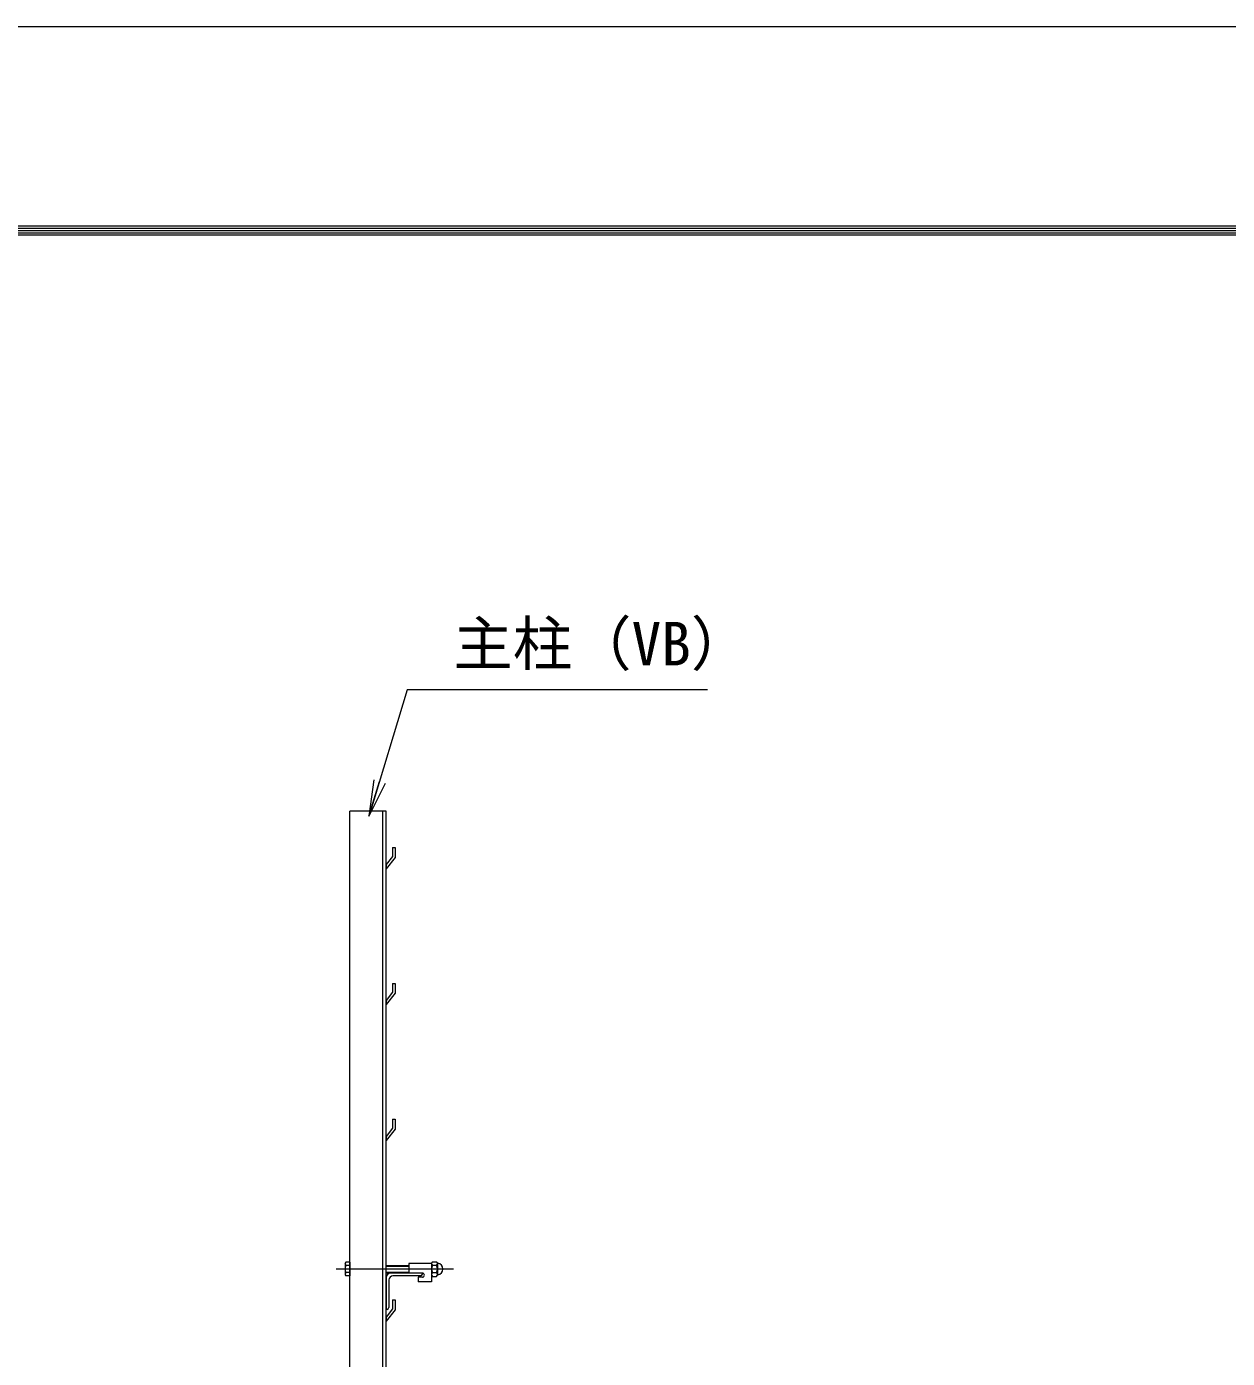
# Model space of a CAD drawing. Units: millimetres, scale not verified. Extents: x -4200 to 4200, y -2970 to 2970.
# Drawn here: x -300 to 1025, y 1500 to 2970 of the extents above; entities that cross this region are included whole.
import ezdxf
from ezdxf.enums import TextEntityAlignment as Align

# ---------------------------------------------------------------- set-up
doc = ezdxf.new("R2010")
doc.units = ezdxf.units.MM
doc.header["$LTSCALE"] = 10
doc.linetypes.add('USER1', pattern=[50.8, 31.75, -6.35, 6.35, -6.35])
for name, color, linetype, lineweight in [('0-0_D-STR1', 1, 'Continuous', 18), ('0-1_D-BMK', 2, 'USER1', 13), ('0-3_D-STR3', 3, 'Continuous', 13), ('0-7_D-STR-TXT', 7, 'Continuous', 13), ('0-8_0', 7, 'Continuous', 18), ('0-B_D-TTL', 7, 'Continuous', 18)]:
    doc.layers.add(name, color=color, linetype=linetype, lineweight=lineweight)
doc.styles.add('ＭＳ ゴシック', font='')
doc.styles.get('ＭＳ ゴシック').set_extended_font_data('MS Gothic')

# ---------------------------------------------------------------- blocks, each defined once
blk = doc.blocks.new('_Open')
at = {"layer": '0-8_0'}
blk.add_line((-10, 1.667), (0, 0), dxfattribs=at)
blk.add_lwpolyline([(-10, -1.667), (0, 0), (-10, 0)], dxfattribs=at)

msp = doc.modelspace()

# ---------------------------------------------------------------- linework, layer by layer
at = {"layer": '0-0_D-STR1'}
for p, q in [((56.53, -506.02), (56.53, 2103.98)), ((96.53, 2103.98), (56.53, 2103.98)), ((93.03, -506.02), (93.03, 2103.98)), ((96.53, -506.02), (96.53, 2103.98)), ((103.53, 2063.86), (103.53, 2053.98)), ((103.53, 2063.86), (106.53, 2063.86)), ((106.53, 2063.86), (106.53, 2052.86)), ((103.53, 2053.98), (96.53, 2044.93)), ((106.53, 2052.86), (96.53, 2040.36)), ((96.53, 2044.93), (96.53, 2040.36)), ((103.53, 1913.86), (103.53, 1903.98)), ((103.53, 1903.98), (96.53, 1894.93)), ((106.53, 1902.86), (96.53, 1890.36)), ((96.53, 1894.93), (96.53, 1890.36)), ((103.53, 1753.98), (96.53, 1744.93)), ((106.53, 1752.86), (96.53, 1740.36)), ((103.53, 1763.86), (103.53, 1753.98)), ((103.53, 1763.86), (106.53, 1763.86)), ((106.53, 1763.86), (106.53, 1752.86)), ((96.53, 1744.93), (96.53, 1740.36)), ((96.53, 1588.98), (96.53, 1553.98)), ((136.53, 1593.98), (101.53, 1593.98)), ((134.53, 1590.98), (104.03, 1590.98)), ((136.53, 1592.98), (136.53, 1593.98)), ((99.53, 1586.48), (99.53, 1555.98)), ((103.53, 1564.36), (103.53, 1554.48)), ((103.53, 1564.36), (106.53, 1564.36)), ((106.53, 1564.36), (106.53, 1553.36)), ((103.53, 1554.48), (96.53, 1545.43)), ((97.53, 1553.98), (96.53, 1553.98)), ((106.53, 1553.36), (96.53, 1540.86)), ((96.53, 1545.43), (96.53, 1540.86))]:
    msp.add_line(p, q, dxfattribs=at)
msp.add_lwpolyline([(103.53, 1913.86), (106.53, 1913.86), (106.53, 1902.86)], dxfattribs=at)
for centre, radius, start, end in [((101.53, 1588.98), 5, 90, 180), ((104.03, 1586.48), 4.5, 90, 180), ((134.53, 1592.98), 2, 270, 0), ((97.53, 1555.98), 2, 270, 0)]:
    msp.add_arc(centre, radius, start, end, dxfattribs=at)
at = {"layer": '0-1_D-BMK'}
msp.add_line((170.76, 1598.48), (41.53, 1598.48), dxfattribs=at)
at = {"layer": '0-3_D-STR3'}
for p, q in [((51.23, 1604.78), (51.92, 1605.99)), ((51.23, 1604.78), (51.23, 1592.18)), ((56.53, 1605.99), (51.92, 1605.99)), ((56.53, 1605.99), (56.53, 1590.97)), ((96.53, 1602.48), (121.78, 1602.48)), ((121.78, 1604.48), (121.78, 1593.98)), ((146.78, 1604.48), (121.78, 1604.48)), ((146.78, 1604.71), (146.78, 1592.37)), ((146.78, 1604.71), (146.78, 1592.37)), ((146.78, 1604.48), (146.78, 1584.48)), ((147.78, 1606.58), (152.28, 1606.58)), ((152.28, 1602.53), (147.78, 1602.53)), ((153.28, 1604.71), (153.28, 1592.37)), ((153.28, 1604.71), (153.28, 1592.37)), ((51.23, 1592.18), (51.92, 1590.97)), ((56.53, 1602.23), (51.92, 1602.23)), ((56.53, 1594.73), (51.92, 1594.73)), ((56.53, 1590.97), (51.92, 1590.97)), ((96.53, 1601.73), (121.78, 1601.73)), ((96.53, 1595.23), (121.78, 1595.23)), ((96.53, 1594.48), (121.78, 1594.48)), ((136.53, 1593.98), (121.78, 1593.98)), ((131.78, 1589.48), (131.78, 1584.48)), ((136.53, 1589.48), (131.78, 1589.48)), ((152.28, 1594.43), (147.78, 1594.43)), ((147.78, 1590.38), (152.28, 1590.38)), ((146.78, 1584.48), (131.78, 1584.48))]:
    msp.add_line(p, q, dxfattribs=at)
for centre, radius, start, end in [((54.67, 1604.11), 3.32, 145.61585, 214.38415), ((149.32, 1604.55), 2.54, 127.21089, 232.78911), ((155.48, 1598.48), 8.7, 152.26063, 207.73937), ((150.74, 1604.55), 2.54, 307.21089, 52.78911), ((144.58, 1598.48), 8.7, 332.26063, 27.73937), ((153.65, 1605.42), 0.5, 189.83916, 262.83194), ((152.78, 1598.48), 6.5, 277.16806, 82.83194), ((63.76, 1598.48), 12.42, 162.4121, 197.5879), ((54.67, 1592.85), 3.32, 145.61585, 214.38415), ((136.53, 1591.73), 2.25, 270, 90), ((149.33, 1592.4), 2.55, 127.42505, 232.57495), ((150.73, 1592.4), 2.55, 307.42505, 52.57495), ((153.65, 1591.53), 0.5, 97.16806, 163.42019)]:
    msp.add_arc(centre, radius, start, end, dxfattribs=at)
at = {"layer": '0-7_D-STR-TXT'}
msp.add_lwpolyline([(451.21, 2237.86), (119.83, 2237.86), (78.14, 2100.2)], dxfattribs=at)
at = {"layer": '0-B_D-TTL', "color": 2}
msp.add_lwpolyline([(-4200, 2970), (4200, 2970), (4200, -2970), (-4200, -2970)], close=True, dxfattribs=at)
at = {"layer": '0-B_D-TTL'}
for points in [[(-3930, 2750), (3930, 2750), (3930, -2750), (-3930, -2750)], [(-3927.5, 2747.5), (3927.5, 2747.5), (3927.5, -2747.5), (-3927.5, -2747.5)], [(-3925, 2745), (3925, 2745), (3925, -2745), (-3925, -2745)], [(-3922.5, 2742.5), (3922.5, 2742.5), (3922.5, -2742.5), (-3922.5, -2742.5)], [(-3920, 2740), (3920, 2740), (3920, -2740), (-3920, -2740)]]:
    msp.add_lwpolyline(points, close=True, dxfattribs=at)

# ---------------------------------------------------------------- block references
at = {"layer": '0-7_D-STR-TXT', "xscale": 4, "yscale": 4, "rotation": 253.14944}
msp.add_blockref('_Open', (77.56, 2098.28), dxfattribs=at)

# ---------------------------------------------------------------- texts
at = {"layer": '0-7_D-STR-TXT', "style": 'ＭＳ ゴシック'}
msp.add_text('主柱（VB）', height=48.09, dxfattribs=at).set_placement((170.76, 2250.44), align=Align.BOTTOM_LEFT)

doc.saveas('drawing.dxf')
